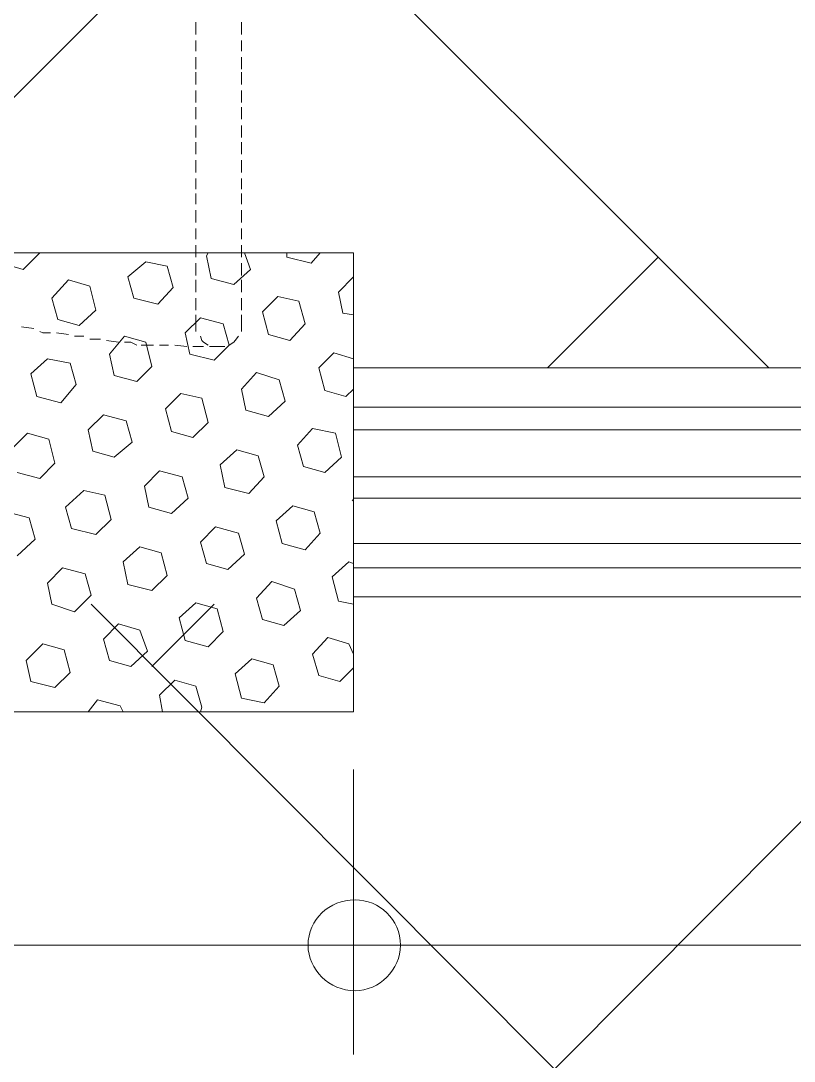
# Model space of a CAD drawing. Header units: millimetres. Extents: x 2928 to 3112, y 1220 to 1280.
# Drawn here: x 2956.927 to 2957.778, y 1238.289 to 1239.434 of the extents above; entities that cross this region are included whole.
import ezdxf

# ---------------------------------------------------------------- set-up
doc = ezdxf.new("R2010")
doc.units = ezdxf.units.MM

msp = doc.modelspace()

# ---------------------------------------------------------------- linework, layer by layer
at = {"color": 9, "linetype": 'Continuous', "lineweight": 13, "true_color": 0xbababa}
for points in [[(2956.7482, 1239.17859), (2957.62822, 1240.05694), (2957.62822, 1240.05694)], [(2957.74989, 1239.05192), (2957.18654, 1239.61526), (2957.18654, 1239.61526)], [(2956.92987, 1239.16026), (2956.94821, 1239.17859), (2956.94821, 1239.17859)], [(2957.13154, 1239.17526), (2957.13321, 1239.17859), (2957.13321, 1239.17859)], [(2957.13654, 1239.15026), (2957.13154, 1239.17526), (2957.13154, 1239.17526)], [(2957.17988, 1239.16026), (2957.17321, 1239.17859), (2957.17321, 1239.17859)], [(2957.21988, 1239.17359), (2957.21988, 1239.17859), (2957.21988, 1239.17859)], [(2957.24654, 1239.16692), (2957.21988, 1239.17359), (2957.21988, 1239.17359)], [(2957.24654, 1239.16692), (2957.25654, 1239.17859), (2957.25654, 1239.17859)], [(2957.50655, 1239.05192), (2957.62822, 1239.17359), (2957.62822, 1239.17359)], [(2956.92987, 1239.16026), (2956.90654, 1239.16692), (2956.90654, 1239.16692)], [(2957.04488, 1239.15192), (2957.06488, 1239.16859), (2957.06488, 1239.16859)], [(2957.08821, 1239.16359), (2957.06488, 1239.16859), (2957.06488, 1239.16859)], [(2957.09488, 1239.14026), (2957.08821, 1239.16359), (2957.08821, 1239.16359)], [(2957.05154, 1239.12859), (2957.04488, 1239.15192), (2957.04488, 1239.15192)], [(2957.16154, 1239.14359), (2957.13654, 1239.15026), (2957.13654, 1239.15026)], [(2957.16154, 1239.14359), (2957.17988, 1239.16026), (2957.17988, 1239.16026)], [(2957.27655, 1239.13526), (2957.29321, 1239.15192), (2957.29321, 1239.15192)], [(2956.96154, 1239.12859), (2956.97987, 1239.14859), (2956.97987, 1239.14859)], [(2957.00321, 1239.14192), (2956.97987, 1239.14859), (2956.97987, 1239.14859)], [(2957.00987, 1239.11526), (2957.00321, 1239.14192), (2957.00321, 1239.14192)], [(2957.07821, 1239.12192), (2957.09488, 1239.14026), (2957.09488, 1239.14026)], [(2956.96821, 1239.10526), (2956.96154, 1239.12859), (2956.96154, 1239.12859)], [(2957.07821, 1239.12192), (2957.05154, 1239.12859), (2957.05154, 1239.12859)], [(2957.19321, 1239.11359), (2957.20988, 1239.13026), (2957.20988, 1239.13026)], [(2957.23321, 1239.12526), (2957.20988, 1239.13026), (2957.20988, 1239.13026)], [(2957.28155, 1239.11192), (2957.27655, 1239.13526), (2957.27655, 1239.13526)], [(2957.23988, 1239.10026), (2957.23321, 1239.12526), (2957.23321, 1239.12526)], [(2956.99154, 1239.09859), (2956.96821, 1239.10526), (2956.96821, 1239.10526)], [(2956.99154, 1239.09859), (2957.00987, 1239.11526), (2957.00987, 1239.11526)], [(2957.10821, 1239.09026), (2957.12488, 1239.10692), (2957.12488, 1239.10692)], [(2957.14988, 1239.10026), (2957.12488, 1239.10692), (2957.12488, 1239.10692)], [(2957.19988, 1239.08859), (2957.19321, 1239.11359), (2957.19321, 1239.11359)], [(2957.29321, 1239.11026), (2957.28155, 1239.11192), (2957.28155, 1239.11192)], [(2957.15654, 1239.07692), (2957.14988, 1239.10026), (2957.14988, 1239.10026)], [(2957.22321, 1239.08192), (2957.23988, 1239.10026), (2957.23988, 1239.10026)], [(2957.02487, 1239.06692), (2957.04154, 1239.08692), (2957.04154, 1239.08692)], [(2957.06488, 1239.08026), (2957.04154, 1239.08692), (2957.04154, 1239.08692)], [(2957.11321, 1239.06692), (2957.10821, 1239.09026), (2957.10821, 1239.09026)], [(2957.22321, 1239.08192), (2957.19988, 1239.08859), (2957.19988, 1239.08859)], [(2957.07154, 1239.05359), (2957.06488, 1239.08026), (2957.06488, 1239.08026)], [(2957.13988, 1239.06026), (2957.15654, 1239.07692), (2957.15654, 1239.07692)], [(2956.93821, 1239.04526), (2956.95654, 1239.06192), (2956.95654, 1239.06192)], [(2956.98154, 1239.05692), (2956.95654, 1239.06192), (2956.95654, 1239.06192)], [(2957.02988, 1239.04359), (2957.02487, 1239.06692), (2957.02487, 1239.06692)], [(2957.13988, 1239.06026), (2957.11321, 1239.06692), (2957.11321, 1239.06692)], [(2957.25488, 1239.05192), (2957.27155, 1239.06859), (2957.27155, 1239.06859)], [(2957.29321, 1239.06192), (2957.27155, 1239.06859), (2957.27155, 1239.06859)], [(2956.98821, 1239.03359), (2956.98154, 1239.05692), (2956.98154, 1239.05692)], [(2957.05488, 1239.03692), (2957.07154, 1239.05359), (2957.07154, 1239.05359)], [(2957.26155, 1239.02692), (2957.25488, 1239.05192), (2957.25488, 1239.05192)], [(2956.94487, 1239.02026), (2956.93821, 1239.04526), (2956.93821, 1239.04526)], [(2957.05488, 1239.03692), (2957.02988, 1239.04359), (2957.02988, 1239.04359)], [(2957.16988, 1239.02859), (2957.18654, 1239.04692), (2957.18654, 1239.04692)], [(2957.21154, 1239.03859), (2957.18654, 1239.04692), (2957.18654, 1239.04692)], [(2957.21821, 1239.01526), (2957.21154, 1239.03859), (2957.21154, 1239.03859)], [(2956.97154, 1239.01359), (2956.98821, 1239.03359), (2956.98821, 1239.03359)], [(2957.17488, 1239.00526), (2957.16988, 1239.02859), (2957.16988, 1239.02859)], [(2957.28488, 1239.02026), (2957.26155, 1239.02692), (2957.26155, 1239.02692)], [(2957.28488, 1239.02026), (2957.29321, 1239.02859), (2957.29321, 1239.02859)], [(2956.97154, 1239.01359), (2956.94487, 1239.02026), (2956.94487, 1239.02026)], [(2957.08654, 1239.00692), (2957.10321, 1239.02359), (2957.10321, 1239.02359)], [(2957.12654, 1239.01859), (2957.10321, 1239.02359), (2957.10321, 1239.02359)], [(2957.13321, 1238.99192), (2957.12654, 1239.01859), (2957.12654, 1239.01859)], [(2957.19988, 1238.99859), (2957.21821, 1239.01526), (2957.21821, 1239.01526)], [(2957.09321, 1238.98192), (2957.08654, 1239.00692), (2957.08654, 1239.00692)], [(2957.19988, 1238.99859), (2957.17488, 1239.00526), (2957.17488, 1239.00526)], [(2957.29321, 1239.00859), (2983.03191, 1239.00859), (2983.03191, 1239.00859)], [(2957.00154, 1238.98359), (2957.01821, 1239.00026), (2957.01821, 1239.00026)], [(2957.04321, 1238.99359), (2957.01821, 1239.00026), (2957.01821, 1239.00026)], [(2957.04988, 1238.97026), (2957.04321, 1238.99359), (2957.04321, 1238.99359)], [(2957.11654, 1238.97526), (2957.13321, 1238.99192), (2957.13321, 1238.99192)], [(2956.91487, 1238.96025), (2956.93487, 1238.98026), (2956.93487, 1238.98026)], [(2956.95821, 1238.97359), (2956.93487, 1238.98026), (2956.93487, 1238.98026)], [(2957.00654, 1238.96025), (2957.00154, 1238.98359), (2957.00154, 1238.98359)], [(2957.11654, 1238.97526), (2957.09321, 1238.98192), (2957.09321, 1238.98192)], [(2957.23154, 1238.96692), (2957.24821, 1238.98526), (2957.24821, 1238.98526)], [(2957.27321, 1238.98026), (2957.24821, 1238.98526), (2957.24821, 1238.98526)], [(2957.27988, 1238.95359), (2957.27321, 1238.98026), (2957.27321, 1238.98026)], [(2957.29321, 1238.98359), (2983.03191, 1238.98359), (2983.03191, 1238.98359)], [(2956.96487, 1238.94692), (2956.95821, 1238.97359), (2956.95821, 1238.97359)], [(2957.02988, 1238.95359), (2957.04988, 1238.97026), (2957.04988, 1238.97026)], [(2957.02988, 1238.95359), (2957.00654, 1238.96025), (2957.00654, 1238.96025)], [(2957.14654, 1238.94525), (2957.16488, 1238.96192), (2957.16488, 1238.96192)], [(2957.18821, 1238.95525), (2957.16488, 1238.96192), (2957.16488, 1238.96192)], [(2957.23821, 1238.94359), (2957.23154, 1238.96692), (2957.23154, 1238.96692)], [(2956.94821, 1238.93025), (2956.96487, 1238.94692), (2956.96487, 1238.94692)], [(2957.15154, 1238.92025), (2957.14654, 1238.94525), (2957.14654, 1238.94525)], [(2957.19488, 1238.93192), (2957.18821, 1238.95525), (2957.18821, 1238.95525)], [(2957.26155, 1238.93692), (2957.27988, 1238.95359), (2957.27988, 1238.95359)], [(2956.94821, 1238.93025), (2956.92321, 1238.93692), (2956.92321, 1238.93692)], [(2957.06321, 1238.92192), (2957.07988, 1238.93859), (2957.07988, 1238.93859)], [(2957.10488, 1238.93192), (2957.07988, 1238.93859), (2957.07988, 1238.93859)], [(2957.26155, 1238.93692), (2957.23821, 1238.94359), (2957.23821, 1238.94359)], [(2957.06821, 1238.89859), (2957.06321, 1238.92192), (2957.06321, 1238.92192)], [(2957.11154, 1238.90859), (2957.10488, 1238.93192), (2957.10488, 1238.93192)], [(2957.17821, 1238.91359), (2957.19488, 1238.93192), (2957.19488, 1238.93192)], [(2957.29321, 1238.93192), (2983.03191, 1238.93192), (2983.03191, 1238.93192)], [(2956.97654, 1238.89859), (2956.99654, 1238.91692), (2956.99654, 1238.91692)], [(2957.01987, 1238.91192), (2956.99654, 1238.91692), (2956.99654, 1238.91692)], [(2957.02654, 1238.88525), (2957.01987, 1238.91192), (2957.01987, 1238.91192)], [(2957.17821, 1238.91359), (2957.15154, 1238.92025), (2957.15154, 1238.92025)], [(2956.98321, 1238.87525), (2956.97654, 1238.89859), (2956.97654, 1238.89859)], [(2957.09321, 1238.89192), (2957.06821, 1238.89859), (2957.06821, 1238.89859)], [(2957.09321, 1238.89192), (2957.11154, 1238.90859), (2957.11154, 1238.90859)], [(2957.20821, 1238.88359), (2957.22654, 1238.90025), (2957.22654, 1238.90025)], [(2957.24988, 1238.89359), (2957.22654, 1238.90025), (2957.22654, 1238.90025)], [(2957.29321, 1238.90525), (2957.29155, 1238.90692), (2957.29155, 1238.90692)], [(2957.29321, 1238.90525), (2957.29155, 1238.90692), (2957.29155, 1238.90692)], [(2957.29321, 1238.90859), (2983.03191, 1238.90859), (2983.03191, 1238.90859)], [(2956.93654, 1238.88692), (2956.91154, 1238.89359), (2956.91154, 1238.89359)], [(2957.25654, 1238.87025), (2957.24988, 1238.89359), (2957.24988, 1238.89359)], [(2956.94321, 1238.86359), (2956.93654, 1238.88692), (2956.93654, 1238.88692)], [(2957.00987, 1238.86859), (2957.02654, 1238.88525), (2957.02654, 1238.88525)], [(2957.12488, 1238.86025), (2957.14154, 1238.87692), (2957.14154, 1238.87692)], [(2957.16654, 1238.87025), (2957.14154, 1238.87692), (2957.14154, 1238.87692)], [(2957.21488, 1238.85859), (2957.20821, 1238.88359), (2957.20821, 1238.88359)], [(2957.00987, 1238.86859), (2956.98321, 1238.87525), (2956.98321, 1238.87525)], [(2957.17321, 1238.84692), (2957.16654, 1238.87025), (2957.16654, 1238.87025)], [(2957.23988, 1238.85192), (2957.25654, 1238.87025), (2957.25654, 1238.87025)], [(2956.92321, 1238.84525), (2956.94321, 1238.86359), (2956.94321, 1238.86359)], [(2957.03988, 1238.83859), (2957.05821, 1238.85525), (2957.05821, 1238.85525)], [(2957.08154, 1238.84859), (2957.05821, 1238.85525), (2957.05821, 1238.85525)], [(2957.13154, 1238.83692), (2957.12488, 1238.86025), (2957.12488, 1238.86025)], [(2957.23988, 1238.85192), (2957.21488, 1238.85859), (2957.21488, 1238.85859)], [(2957.29321, 1238.85859), (2983.03191, 1238.85859), (2983.03191, 1238.85859)], [(2957.08821, 1238.82359), (2957.08154, 1238.84859), (2957.08154, 1238.84859)], [(2957.15488, 1238.83025), (2957.17321, 1238.84692), (2957.17321, 1238.84692)], [(2956.95654, 1238.81525), (2956.97321, 1238.83192), (2956.97321, 1238.83192)], [(2956.99821, 1238.82525), (2956.97321, 1238.83192), (2956.97321, 1238.83192)], [(2957.04488, 1238.81359), (2957.03988, 1238.83859), (2957.03988, 1238.83859)], [(2957.15488, 1238.83025), (2957.13154, 1238.83692), (2957.13154, 1238.83692)], [(2957.26988, 1238.82192), (2957.28821, 1238.83859), (2957.28821, 1238.83859)], [(2957.29321, 1238.83692), (2957.28821, 1238.83859), (2957.28821, 1238.83859)], [(2957.29321, 1238.83192), (2983.03191, 1238.83192), (2983.03191, 1238.83192)], [(2957.00487, 1238.80192), (2956.99821, 1238.82525), (2956.99821, 1238.82525)], [(2957.07154, 1238.80692), (2957.08821, 1238.82359), (2957.08821, 1238.82359)], [(2957.27655, 1238.79525), (2957.26988, 1238.82192), (2957.26988, 1238.82192)], [(2956.96154, 1238.79192), (2956.95654, 1238.81525), (2956.95654, 1238.81525)], [(2957.07154, 1238.80692), (2957.04488, 1238.81359), (2957.04488, 1238.81359)], [(2957.18654, 1238.79859), (2957.20321, 1238.81692), (2957.20321, 1238.81692)], [(2957.22821, 1238.80859), (2957.20321, 1238.81692), (2957.20321, 1238.81692)], [(2957.23488, 1238.78525), (2957.22821, 1238.80859), (2957.22821, 1238.80859)], [(2956.98654, 1238.78359), (2957.00487, 1238.80192), (2957.00487, 1238.80192)], [(2957.19321, 1238.77525), (2957.18654, 1238.79859), (2957.18654, 1238.79859)], [(2956.98654, 1238.78359), (2956.96154, 1238.79192), (2956.96154, 1238.79192)], [(2957.51322, 1238.28191), (2957.00487, 1238.79192), (2957.00487, 1238.79192)], [(2957.07154, 1238.72358), (2957.13988, 1238.79192), (2957.13988, 1238.79192)], [(2957.10154, 1238.77692), (2957.11988, 1238.79359), (2957.11988, 1238.79359)], [(2957.14321, 1238.78692), (2957.11988, 1238.79359), (2957.11988, 1238.79359)], [(2957.14988, 1238.76192), (2957.14321, 1238.78692), (2957.14321, 1238.78692)], [(2957.21654, 1238.76859), (2957.23488, 1238.78525), (2957.23488, 1238.78525)], [(2957.26821, 1238.03358), (2958.02322, 1238.79192), (2958.02322, 1238.79192)], [(2957.29321, 1238.79192), (2957.27655, 1238.79525), (2957.27655, 1238.79525)], [(2957.10821, 1238.75192), (2957.10154, 1238.77692), (2957.10154, 1238.77692)], [(2957.21654, 1238.76859), (2957.19321, 1238.77525), (2957.19321, 1238.77525)], [(2957.01821, 1238.75359), (2957.03488, 1238.77025), (2957.03488, 1238.77025)], [(2957.05821, 1238.76359), (2957.03488, 1238.77025), (2957.03488, 1238.77025)], [(2957.06654, 1238.74025), (2957.05821, 1238.76359), (2957.05821, 1238.76359)], [(2957.13321, 1238.74525), (2957.14988, 1238.76192), (2957.14988, 1238.76192)], [(2957.02487, 1238.73025), (2957.01821, 1238.75359), (2957.01821, 1238.75359)], [(2957.13321, 1238.74525), (2957.10821, 1238.75192), (2957.10821, 1238.75192)], [(2957.24821, 1238.73692), (2957.26488, 1238.75525), (2957.26488, 1238.75525)], [(2957.28821, 1238.74859), (2957.26488, 1238.75525), (2957.26488, 1238.75525)], [(2956.93321, 1238.73025), (2956.95154, 1238.74859), (2956.95154, 1238.74859)], [(2956.97487, 1238.74192), (2956.95154, 1238.74859), (2956.95154, 1238.74859)], [(2956.98154, 1238.71692), (2956.97487, 1238.74192), (2956.97487, 1238.74192)], [(2957.04821, 1238.72358), (2957.06654, 1238.74025), (2957.06654, 1238.74025)], [(2957.29321, 1238.73692), (2957.28821, 1238.74859), (2957.28821, 1238.74859)], [(2956.93821, 1238.70692), (2956.93321, 1238.73025), (2956.93321, 1238.73025)], [(2957.04821, 1238.72358), (2957.02487, 1238.73025), (2957.02487, 1238.73025)], [(2957.16321, 1238.71525), (2957.18154, 1238.73192), (2957.18154, 1238.73192)], [(2957.20488, 1238.72525), (2957.18154, 1238.73192), (2957.18154, 1238.73192)], [(2957.25488, 1238.71358), (2957.24821, 1238.73692), (2957.24821, 1238.73692)], [(2956.96487, 1238.70025), (2956.98154, 1238.71692), (2956.98154, 1238.71692)], [(2957.21154, 1238.70192), (2957.20488, 1238.72525), (2957.20488, 1238.72525)], [(2957.27821, 1238.70692), (2957.29321, 1238.72192), (2957.29321, 1238.72192)], [(2956.96487, 1238.70025), (2956.93821, 1238.70692), (2956.93821, 1238.70692)], [(2957.07988, 1238.69192), (2957.09654, 1238.70858), (2957.09654, 1238.70858)], [(2957.11988, 1238.70192), (2957.09654, 1238.70858), (2957.09654, 1238.70858)], [(2957.16988, 1238.68858), (2957.16321, 1238.71525), (2957.16321, 1238.71525)], [(2957.27821, 1238.70692), (2957.25488, 1238.71358), (2957.25488, 1238.71358)], [(2957.12654, 1238.67858), (2957.11988, 1238.70192), (2957.11988, 1238.70192)], [(2957.19488, 1238.68358), (2957.21154, 1238.70192), (2957.21154, 1238.70192)], [(2957.00154, 1238.67358), (2957.01154, 1238.68692), (2957.01154, 1238.68692)], [(2957.03654, 1238.68025), (2957.01154, 1238.68692), (2957.01154, 1238.68692)], [(2957.08321, 1238.67358), (2957.07988, 1238.69192), (2957.07988, 1238.69192)], [(2957.19488, 1238.68358), (2957.16988, 1238.68858), (2957.16988, 1238.68858)], [(2957.03988, 1238.67358), (2957.03654, 1238.68025), (2957.03654, 1238.68025)], [(2957.12488, 1238.67358), (2957.12654, 1238.67858), (2957.12654, 1238.67858)]]:
    msp.add_lwpolyline(points, dxfattribs=at)
at = {"color": 7, "linetype": 'Continuous', "lineweight": 5, "true_color": 0x000007}
for points in [[(2957.11988, 1239.41859), (2957.11988, 1239.43193), (2957.11988, 1239.43193)], [(2957.16988, 1239.43193), (2957.16988, 1239.41859), (2957.16988, 1239.41859)], [(2957.11988, 1239.40026), (2957.11988, 1239.41193), (2957.11988, 1239.41193)], [(2957.16988, 1239.41193), (2957.16988, 1239.40026), (2957.16988, 1239.40026)], [(2957.11988, 1239.38026), (2957.11988, 1239.39359), (2957.11988, 1239.39359)], [(2957.16988, 1239.39359), (2957.16988, 1239.38026), (2957.16988, 1239.38026)], [(2957.11988, 1239.36359), (2957.11988, 1239.37693), (2957.11988, 1239.37693)], [(2957.16988, 1239.37693), (2957.16988, 1239.36359), (2957.16988, 1239.36359)], [(2957.11988, 1239.34359), (2957.11988, 1239.35693), (2957.11988, 1239.35693)], [(2957.16988, 1239.35693), (2957.16988, 1239.34359), (2957.16988, 1239.34359)], [(2957.11988, 1239.32526), (2957.11988, 1239.33859), (2957.11988, 1239.33859)], [(2957.16988, 1239.33859), (2957.16988, 1239.32526), (2957.16988, 1239.32526)], [(2957.11988, 1239.30526), (2957.11988, 1239.31859), (2957.11988, 1239.31859)], [(2957.16988, 1239.31859), (2957.16988, 1239.30526), (2957.16988, 1239.30526)], [(2957.11988, 1239.28693), (2957.11988, 1239.30026), (2957.11988, 1239.30026)], [(2957.16988, 1239.30026), (2957.16988, 1239.28693), (2957.16988, 1239.28693)], [(2957.11988, 1239.26693), (2957.11988, 1239.28026), (2957.11988, 1239.28026)], [(2957.16988, 1239.28026), (2957.16988, 1239.26693), (2957.16988, 1239.26693)], [(2957.11988, 1239.24859), (2957.11988, 1239.26026), (2957.11988, 1239.26026)], [(2957.16988, 1239.26026), (2957.16988, 1239.24859), (2957.16988, 1239.24859)], [(2957.11988, 1239.23193), (2957.11988, 1239.24359), (2957.11988, 1239.24359)], [(2957.16988, 1239.24359), (2957.16988, 1239.23193), (2957.16988, 1239.23193)], [(2957.11988, 1239.21193), (2957.11988, 1239.22526), (2957.11988, 1239.22526)], [(2957.16988, 1239.22526), (2957.16988, 1239.21193), (2957.16988, 1239.21193)], [(2957.11988, 1239.19359), (2957.11988, 1239.20526), (2957.11988, 1239.20526)], [(2957.16988, 1239.20526), (2957.16988, 1239.19359), (2957.16988, 1239.19359)], [(2957.11988, 1239.17359), (2957.11988, 1239.18692), (2957.11988, 1239.18692)], [(2957.16988, 1239.18692), (2957.16988, 1239.17359), (2957.16988, 1239.17359)], [(2957.11988, 1239.15359), (2957.11988, 1239.16692), (2957.11988, 1239.16692)], [(2957.16988, 1239.16692), (2957.16988, 1239.15359), (2957.16988, 1239.15359)], [(2957.11988, 1239.13526), (2957.11988, 1239.14859), (2957.11988, 1239.14859)], [(2957.16988, 1239.14859), (2957.16988, 1239.13526), (2957.16988, 1239.13526)], [(2957.11988, 1239.11526), (2957.11988, 1239.12859), (2957.11988, 1239.12859)], [(2957.16988, 1239.12859), (2957.16988, 1239.11526), (2957.16988, 1239.11526)], [(2957.11988, 1239.09859), (2957.11988, 1239.11026), (2957.11988, 1239.11026)], [(2957.16988, 1239.11026), (2957.16988, 1239.09859), (2957.16988, 1239.09859)], [(2957.11988, 1239.09859), (2957.11988, 1239.09526), (2957.11988, 1239.09192)], [(2957.11988, 1239.09859), (2957.11988, 1239.09526), (2957.11988, 1239.09192)], [(2957.16988, 1239.09192), (2957.16988, 1239.09526), (2957.16988, 1239.09859)], [(2957.16988, 1239.09192), (2957.16988, 1239.09526), (2957.16988, 1239.09859)], [(2957.12488, 1239.08692), (2957.12654, 1239.08192), (2957.12821, 1239.08026), (2957.13321, 1239.07692)], [(2957.12488, 1239.08692), (2957.12654, 1239.08192), (2957.12821, 1239.08026), (2957.13321, 1239.07692)], [(2957.15654, 1239.07692), (2957.16154, 1239.08026), (2957.16321, 1239.08192), (2957.16654, 1239.08692)], [(2957.15654, 1239.07692), (2957.16154, 1239.08026), (2957.16321, 1239.08192), (2957.16654, 1239.08692)], [(2957.13988, 1239.07526), (2957.14321, 1239.07526), (2957.14821, 1239.07526), (2957.15154, 1239.07526)], [(2957.13988, 1239.07526), (2957.14321, 1239.07526), (2957.14821, 1239.07526), (2957.15154, 1239.07526)], [(2983.03191, 1239.05192), (2957.29321, 1239.05192), (2957.29321, 1239.05192)], [(2983.03191, 1238.80025), (2957.29321, 1238.80025), (2957.29321, 1238.80025)]]:
    msp.add_lwpolyline(points, dxfattribs=at)
msp.add_lwpolyline([(2957.29321, 1238.67358), (2954.77318, 1238.67358), (2954.77318, 1239.17859), (2957.29321, 1239.17859)], close=True, dxfattribs=at)
at = {"color": 252, "linetype": 'Continuous', "lineweight": 13, "true_color": 0x989898}
for points in [[(2956.92821, 1239.09692), (2956.94154, 1239.09526), (2956.94154, 1239.09526)], [(2956.94821, 1239.09192), (2956.95154, 1239.09026), (2956.95987, 1239.09026)], [(2956.96654, 1239.09026), (2956.97987, 1239.08859), (2956.97987, 1239.08859)], [(2956.98654, 1239.08692), (2956.99654, 1239.08692), (2956.99654, 1239.08692)], [(2957.00321, 1239.08359), (2957.01487, 1239.08359), (2957.01487, 1239.08359)], [(2957.02154, 1239.08192), (2957.03488, 1239.08026), (2957.03488, 1239.08026)], [(2957.04154, 1239.08026), (2957.04821, 1239.08026), (2957.05488, 1239.07692)], [(2957.05988, 1239.07692), (2957.07321, 1239.07692), (2957.07321, 1239.07692)], [(2957.07988, 1239.07692), (2957.08988, 1239.07692), (2957.08988, 1239.07692)], [(2957.09654, 1239.07692), (2957.10988, 1239.07526), (2957.10988, 1239.07526)], [(2957.11654, 1239.07526), (2957.12821, 1239.07526), (2957.12821, 1239.07526)], [(2957.13488, 1239.07526), (2957.14654, 1239.07526), (2957.14654, 1239.07526)]]:
    msp.add_lwpolyline(points, dxfattribs=at)
at = {"color": 253, "linetype": 'Continuous', "lineweight": 5, "true_color": 0x9a9a9a}
for points in [[(2957.29321, 1238.61025), (2957.29321, 1238.40525), (2957.29321, 1238.40525)], [(2957.29321, 1238.61025), (2957.29321, 1238.40525), (2957.29321, 1238.40525)], [(2954.87318, 1238.41691), (2957.19321, 1238.41691), (2957.19321, 1238.41691)], [(2957.39321, 1238.41691), (2982.93191, 1238.41691), (2982.93191, 1238.41691)]]:
    msp.add_lwpolyline(points, dxfattribs=at)
at = {"color": 7, "linetype": 'Continuous', "lineweight": 20, "true_color": 0x000007}
for points in [[(2957.29321, 1238.53858), (2957.29321, 1238.29691), (2957.29321, 1238.29691)], [(2957.29321, 1238.29691), (2957.29321, 1238.53858), (2957.29321, 1238.53858)], [(2957.17154, 1238.41691), (2957.41488, 1238.41691), (2957.41488, 1238.41691)], [(2957.41488, 1238.41691), (2957.17154, 1238.41691), (2957.17154, 1238.41691)]]:
    msp.add_lwpolyline(points, dxfattribs=at)
for points in [[(2957.34488, 1238.41691), (2957.34488, 1238.44525), (2957.32155, 1238.46691), (2957.29488, 1238.46691), (2957.29488, 1238.46691), (2957.26655, 1238.46691), (2957.24321, 1238.44525), (2957.24321, 1238.41691), (2957.24321, 1238.41691), (2957.24321, 1238.39025), (2957.26655, 1238.36691), (2957.29488, 1238.36691), (2957.29488, 1238.36691), (2957.32155, 1238.36691), (2957.34488, 1238.39025), (2957.34488, 1238.41691)], [(2957.24321, 1238.41691), (2957.24321, 1238.39025), (2957.26655, 1238.36691), (2957.29488, 1238.36691), (2957.29488, 1238.36691), (2957.32155, 1238.36691), (2957.34488, 1238.39025), (2957.34488, 1238.41691), (2957.34488, 1238.41691), (2957.34488, 1238.44525), (2957.32155, 1238.46691), (2957.29488, 1238.46691), (2957.29488, 1238.46691), (2957.26655, 1238.46691), (2957.24321, 1238.44525), (2957.24321, 1238.41691)]]:
    msp.add_open_spline(points, degree=3, knots=[0, 0, 0, 0, 0.0625, 0.0625, 0.0625, 0.0625, 0.125, 0.125, 0.125, 0.125, 0.1875, 0.1875, 0.1875, 0.1875, 1, 1, 1, 1], dxfattribs=at)

doc.saveas('drawing.dxf')
